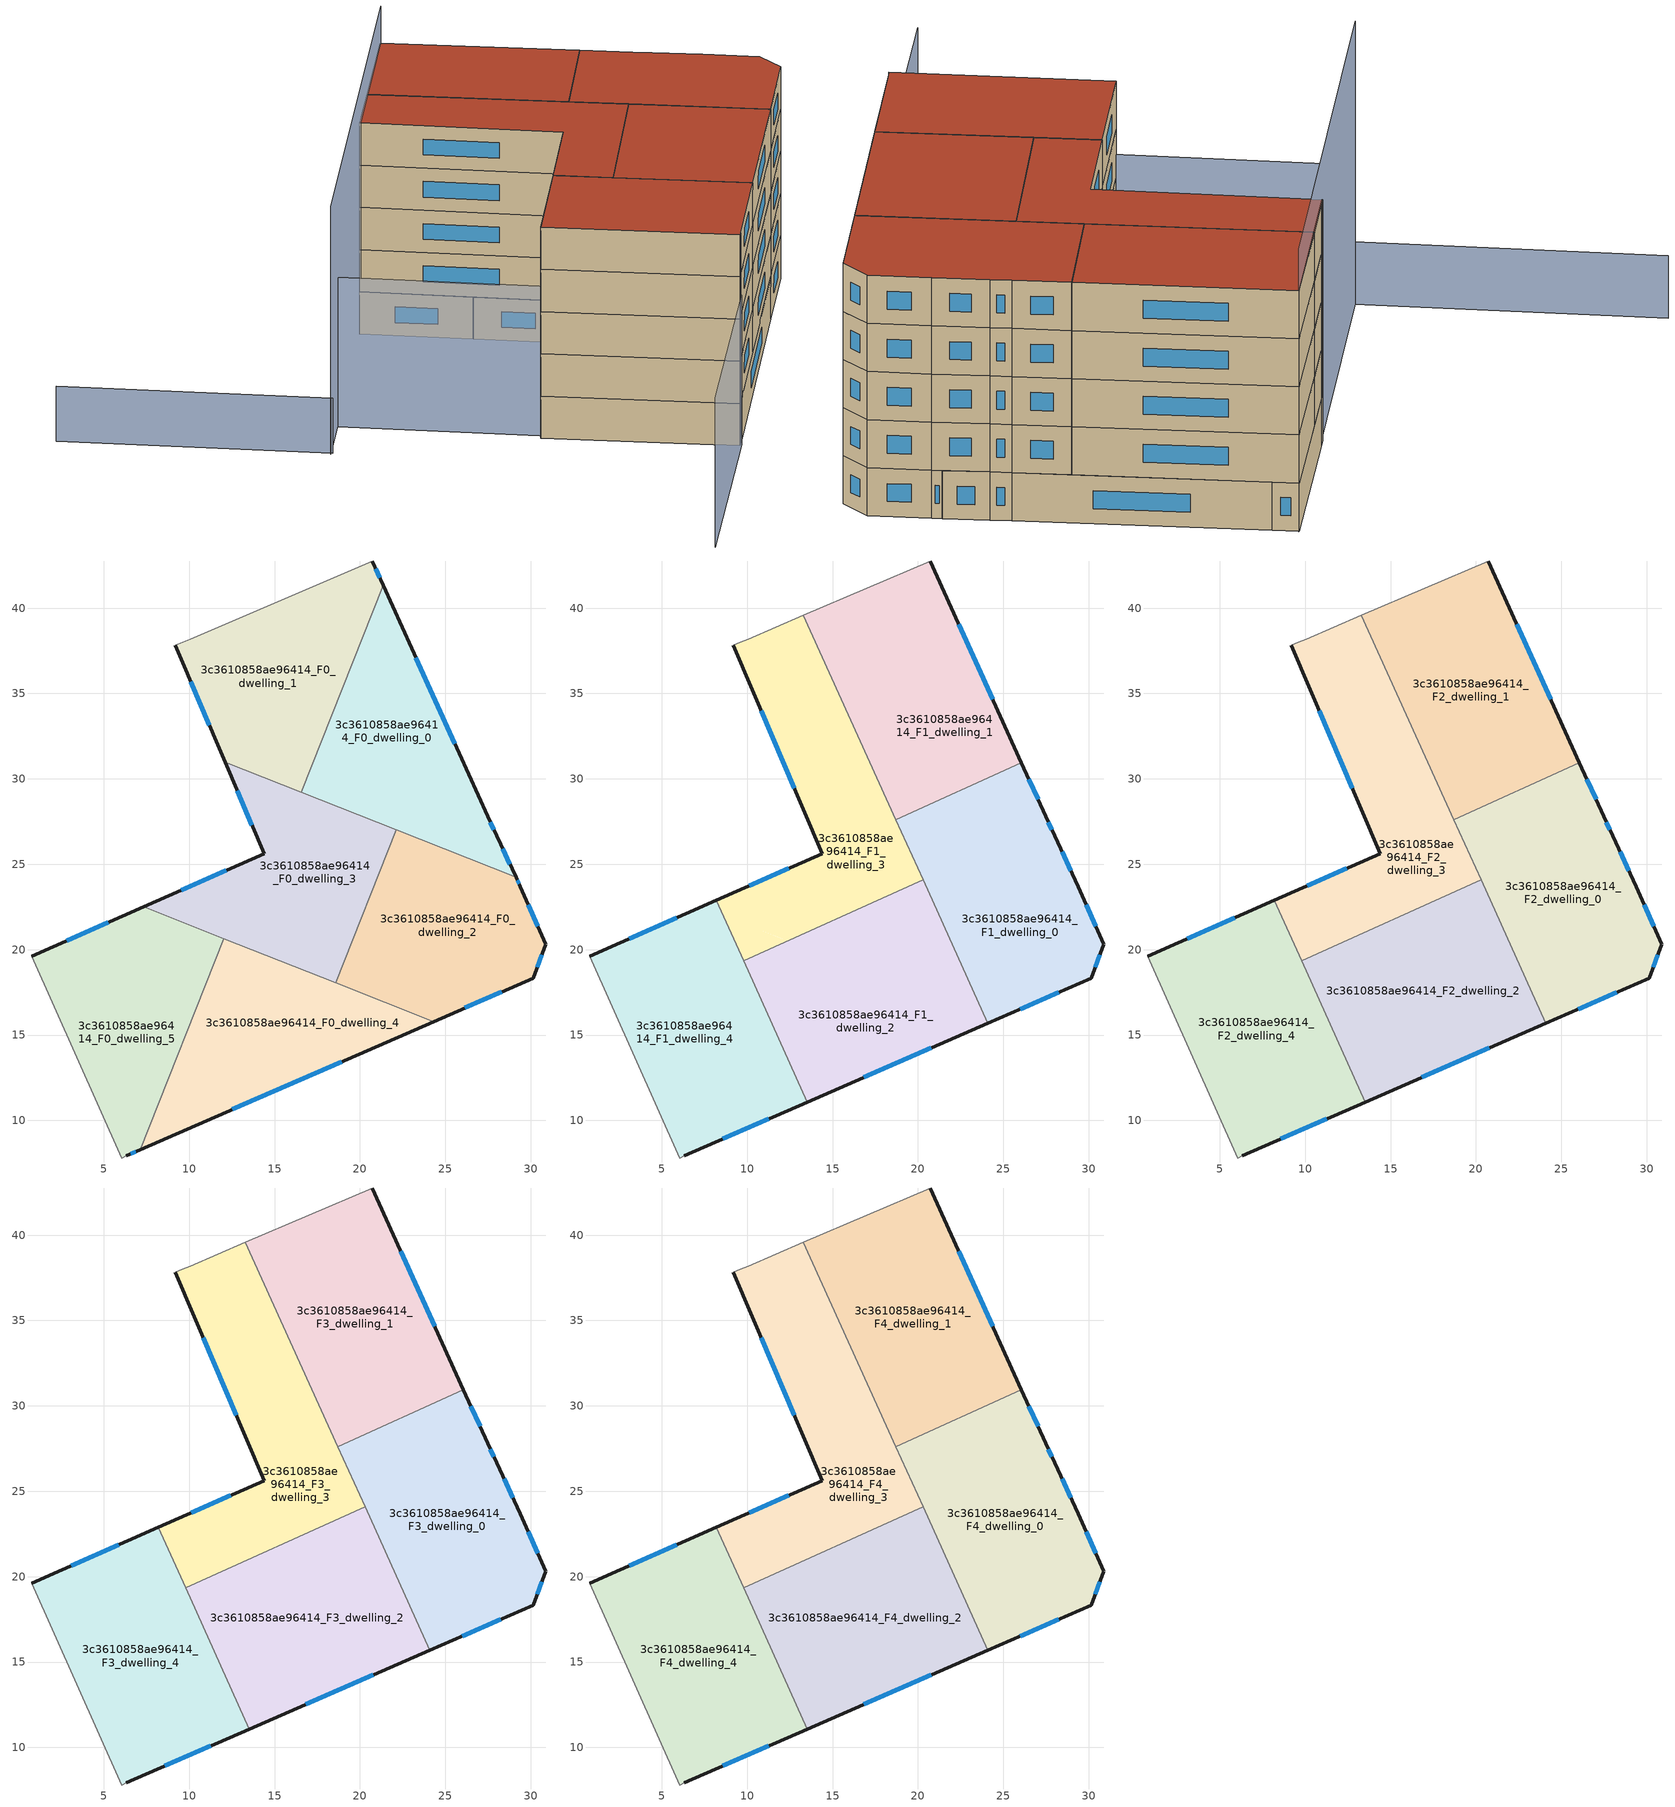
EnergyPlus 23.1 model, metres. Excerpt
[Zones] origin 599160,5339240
3c3610858ae96414_F0_dwelling_0
 floor ground (EU_floor_Construction): 21.36,41.34 27.47,27.82 28,26.68 29.14,24.25 16.57,29.22 z0
 wall outside (EU_wall_Construction): 29.14,24.25 28,26.68 27.47,27.82 21.36,41.34 z0:3
 wall to 3c3610858ae96414_F0_dwelling_1 (EU_wall_Construction): 21.36,41.34 16.57,29.22 z0:3
 wall to 3c3610858ae96414_F0_dwelling_2 (EU_wall_Construction): 22.12,27.02 29.14,24.25 z0:3
 wall to 3c3610858ae96414_F0_dwelling_3 (EU_wall_Construction): 16.57,29.22 22.12,27.02 z0:3
 window (EU_Window_Construction): 27.83,27.04 27.64,27.46 / 28.78,25.01 28.35,25.91 / 25.56,32.06 23.27,37.1 z0.94:2.06
 ceiling adiabatic (EU_roof_Construction): 26.06,30.95 21.36,41.34 17.22,30.88 18.28,28.54 19.59,28.02 z3
3c3610858ae96414_F0_dwelling_1
 floor ground (EU_floor_Construction): 20.72,42.76 21.36,41.34 16.57,29.22 12.1,30.99 9.19,37.82 10.05,38.18 z0
 wall outside (EU_wall_Construction): 9.19,37.82 12.1,30.99 / 21.36,41.34 20.72,42.76 z0:3
 wall adiabatic (EU_wall_Construction): 20.72,42.76 10.05,38.18 9.19,37.82 z0:3
 wall to 3c3610858ae96414_F0_dwelling_3 (EU_wall_Construction): 12.1,30.99 16.57,29.22 z0:3
 window (EU_Window_Construction): 10.1,35.67 11.19,33.13 / 21.16,41.78 20.92,42.31 z0.94:2.06
3c3610858ae96414_F0_dwelling_2
 floor ground (EU_floor_Construction): 29.14,24.25 29.4,23.69 30.89,20.32 30.14,18.34 24.31,15.79 18.58,18.06 22.12,27.02 z0
 wall outside (EU_wall_Construction): 24.31,15.79 30.14,18.34 30.89,20.32 29.4,23.69 29.14,24.25 z0:3
 wall to 3c3610858ae96414_F0_dwelling_3 (EU_wall_Construction): 22.12,27.02 18.58,18.06 z0:3
 wall to 3c3610858ae96414_F0_dwelling_4 (EU_wall_Construction): 18.58,18.06 24.31,15.79 z0:3
 window (EU_Window_Construction): 29.32,23.87 29.22,24.07 / 30.42,21.38 29.87,22.64 / 30.38,18.96 30.65,19.7 / 26.14,16.59 28.32,17.54 z0.94:2.06
3c3610858ae96414_F0_dwelling_3
 floor ground (EU_floor_Construction): 22.12,27.02 18.58,18.06 7.33,22.51 14.39,25.62 12.1,30.99 z0
 wall outside (EU_wall_Construction): 12.1,30.99 14.39,25.62 7.33,22.51 z0:3
 wall to 3c3610858ae96414_F0_dwelling_5 (EU_wall_Construction): 7.33,22.51 12.03,20.65 z0:3
 wall to 3c3610858ae96414_F0_dwelling_4 (EU_wall_Construction): 12.03,20.65 18.58,18.06 z0:3
 window (EU_Window_Construction): 12.82,29.3 13.67,27.3 / 12.17,24.64 9.54,23.48 z0.94:2.06
 ceiling adiabatic (EU_roof_Construction): 20.65,23.3 22.12,27.02 18.28,28.54 z3
3c3610858ae96414_F0_dwelling_4
 floor ground (EU_floor_Construction): 24.31,15.79 7.15,8.29 12.03,20.65 z0
 wall outside (EU_wall_Construction): 7.15,8.29 24.31,15.79 z0:3
 wall to 3c3610858ae96414_F0_dwelling_5 (EU_wall_Construction): 12.03,20.65 7.15,8.29 z0:3
 window (EU_Window_Construction): 12.53,10.64 18.93,13.44 z0.94:2.06
3c3610858ae96414_F0_dwelling_5
 floor ground (EU_floor_Construction): 12.03,20.65 7.15,8.29 6.31,7.93 6.05,7.8 0.77,19.63 7.33,22.51 z0
 wall outside (EU_wall_Construction): 6.31,7.93 7.15,8.29 / 7.33,22.51 0.77,19.63 z0:3
 wall adiabatic (EU_wall_Construction): 0.77,19.63 6.05,7.8 6.31,7.93 z0:3
 window (EU_Window_Construction): 6.57,8.04 6.88,8.18 / 5.27,21.61 2.83,20.53 z0.94:2.06
3c3610858ae96414_F1_dwelling_0
 floor to 3c3610858ae96414_F0_dwelling_2 (EU_floor_Construction): 29.14,24.25 29.4,23.69 30.89,20.32 30.14,18.34 24.31,15.79 23.98,15.92 20.65,23.3 22.12,27.02 z3
 floor to 3c3610858ae96414_F0_dwelling_0 (EU_floor_Construction): 26.06,30.95 27.47,27.82 28,26.68 29.14,24.25 19.59,28.02 z3
 floor to 3c3610858ae96414_F0_dwelling_4 (EU_floor_Construction): 24.31,15.79 24.09,15.7 23.98,15.92 z3
 floor adiabatic (EU_floor_Construction): 22.12,27.02 20.65,23.3 18.7,27.62 19.59,28.02 z3
 wall outside (EU_wall_Construction): 24.09,15.7 30.14,18.34 30.89,20.32 29.4,23.69 28,26.68 27.47,27.82 26.06,30.95 z3:6
 wall to 3c3610858ae96414_F1_dwelling_1 (EU_wall_Construction): 26.06,30.95 18.7,27.62 z3:6
 wall to 3c3610858ae96414_F1_dwelling_2 (EU_wall_Construction): 20.3,24.08 24.09,15.7 z3:6
 wall to 3c3610858ae96414_F1_dwelling_3 (EU_wall_Construction): 18.7,27.62 20.3,24.08 z3:6
 window (EU_Window_Construction): 28.96,24.63 28.44,25.74 / 30.42,21.38 29.87,22.64 / 30.38,18.96 30.65,19.7 / 25.99,16.52 28.24,17.51 / 27.03,28.8 26.5,29.97 / 27.83,27.04 27.64,27.46 z3.94:5.06
3c3610858ae96414_F1_dwelling_1
 floor to 3c3610858ae96414_F0_dwelling_1 (EU_floor_Construction): 20.72,42.76 21.36,41.34 17.22,30.88 13.3,39.57 z3
 floor adiabatic (EU_floor_Construction): 21.36,41.34 26.06,30.95 18.7,27.62 17.22,30.88 z3
 wall outside (EU_wall_Construction): 26.06,30.95 20.72,42.76 z3:6
 wall adiabatic (EU_wall_Construction): 20.72,42.76 13.3,39.57 z3:6
 wall to 3c3610858ae96414_F1_dwelling_3 (EU_wall_Construction): 13.3,39.57 18.7,27.62 z3:6
 window (EU_Window_Construction): 24.38,34.65 22.39,39.06 z3.94:5.06
3c3610858ae96414_F1_dwelling_2
 floor to 3c3610858ae96414_F0_dwelling_4 (EU_floor_Construction): 23.98,15.92 24.09,15.7 13.52,11.08 10.71,17.31 11.89,20.28 12.39,20.51 z3
 floor to 3c3610858ae96414_F0_dwelling_2 (EU_floor_Construction): 20.65,23.3 23.98,15.92 18.58,18.06 z3
 floor to 3c3610858ae96414_F0_dwelling_5 (EU_floor_Construction): 11.89,20.28 10.71,17.31 9.79,19.34 z3
 floor to 3c3610858ae96414_F0_dwelling_3 (EU_floor_Construction): 20.3,24.08 20.65,23.3 18.58,18.06 12.39,20.51 z3
 wall outside (EU_wall_Construction): 13.53,11.08 24.09,15.7 z3:6
 wall to 3c3610858ae96414_F1_dwelling_3 (EU_wall_Construction): 20.3,24.08 9.79,19.34 z3:6
 wall to 3c3610858ae96414_F1_dwelling_4 (EU_wall_Construction): 9.79,19.34 13.53,11.08 z3:6
 window (EU_Window_Construction): 16.84,12.53 20.78,14.25 z3.94:5.06
3c3610858ae96414_F1_dwelling_3
 floor to 3c3610858ae96414_F0_dwelling_1 (EU_floor_Construction): 13.3,39.57 17.22,30.88 16.57,29.22 12.1,30.99 9.19,37.82 10.05,38.18 z3
 floor to 3c3610858ae96414_F0_dwelling_3 (EU_floor_Construction): 18.28,28.54 20.3,24.08 12.39,20.51 8.58,22.01 8.19,22.89 14.39,25.62 12.1,30.99 z3
 floor to 3c3610858ae96414_F0_dwelling_4 (EU_floor_Construction): 12.39,20.51 11.89,20.28 12.03,20.65 z3
 floor to 3c3610858ae96414_F0_dwelling_0 (EU_floor_Construction): 17.22,30.88 18.28,28.54 16.57,29.22 z3
 floor to 3c3610858ae96414_F0_dwelling_5 (EU_floor_Construction): 12.03,20.65 11.89,20.28 9.79,19.34 8.58,22.01 z3
 wall outside (EU_wall_Construction): 9.19,37.82 14.39,25.62 8.19,22.89 z3:6
 wall adiabatic (EU_wall_Construction): 13.3,39.57 10.05,38.18 9.6,37.99 9.19,37.82 z3:6
 wall to 3c3610858ae96414_F1_dwelling_4 (EU_wall_Construction): 8.19,22.89 9.79,19.34 z3:6
 window (EU_Window_Construction): 12.44,24.76 10.13,23.74 / 10.82,33.99 12.76,29.44 z3.94:5.06
3c3610858ae96414_F1_dwelling_4
 floor to 3c3610858ae96414_F0_dwelling_5 (EU_floor_Construction): 8.58,22.02 10.71,17.3 7.15,8.29 6.31,7.93 6.05,7.8 0.77,19.63 7.33,22.51 z3
 floor to 3c3610858ae96414_F0_dwelling_4 (EU_floor_Construction): 10.71,17.3 13.52,11.08 7.15,8.29 z3
 floor to 3c3610858ae96414_F0_dwelling_3 (EU_floor_Construction): 8.19,22.89 8.58,22.02 7.33,22.51 z3
 wall outside (EU_wall_Construction): 8.19,22.89 0.77,19.63 / 6.31,7.93 13.53,11.08 z3:6
 wall adiabatic (EU_wall_Construction): 0.77,19.63 6.05,7.8 6.31,7.93 z3:6
 window (EU_Window_Construction): 5.86,21.87 3.1,20.65 / 8.57,8.92 11.26,10.09 z3.94:5.06
3c3610858ae96414_F2_dwelling_0
 floor to 3c3610858ae96414_F1_dwelling_0 (EU_floor_Construction): 27.47,27.82 28,26.68 29.4,23.69 30.89,20.32 30.14,18.34 24.09,15.7 18.7,27.62 26.06,30.95 z6
 wall outside (EU_wall_Construction): 24.09,15.7 30.14,18.34 30.89,20.32 29.4,23.69 28,26.68 27.47,27.82 26.06,30.95 z6:9
 wall to 3c3610858ae96414_F2_dwelling_1 (EU_wall_Construction): 26.06,30.95 18.7,27.62 z6:9
 wall to 3c3610858ae96414_F2_dwelling_2 (EU_wall_Construction): 20.3,24.08 24.09,15.7 z6:9
 wall to 3c3610858ae96414_F2_dwelling_3 (EU_wall_Construction): 18.7,27.62 20.3,24.08 z6:9
 window (EU_Window_Construction): 28.96,24.63 28.44,25.74 / 30.42,21.38 29.87,22.64 / 30.38,18.96 30.65,19.7 / 25.99,16.52 28.24,17.51 / 27.03,28.8 26.5,29.97 / 27.83,27.04 27.64,27.46 z6.94:8.06
3c3610858ae96414_F2_dwelling_1
 floor to 3c3610858ae96414_F1_dwelling_1 (EU_floor_Construction): 20.72,42.76 26.06,30.95 18.7,27.62 13.3,39.57 z6
 wall outside (EU_wall_Construction): 26.06,30.95 20.72,42.76 z6:9
 wall adiabatic (EU_wall_Construction): 20.72,42.76 13.3,39.57 z6:9
 wall to 3c3610858ae96414_F2_dwelling_3 (EU_wall_Construction): 13.3,39.57 18.7,27.62 z6:9
 window (EU_Window_Construction): 24.38,34.65 22.39,39.06 z6.94:8.06
3c3610858ae96414_F2_dwelling_2
 floor to 3c3610858ae96414_F1_dwelling_2 (EU_floor_Construction): 20.3,24.08 24.09,15.7 13.53,11.08 9.79,19.34 z6
 wall outside (EU_wall_Construction): 13.53,11.08 24.09,15.7 z6:9
 wall to 3c3610858ae96414_F2_dwelling_3 (EU_wall_Construction): 20.3,24.08 9.79,19.34 z6:9
 wall to 3c3610858ae96414_F2_dwelling_4 (EU_wall_Construction): 9.79,19.34 13.53,11.08 z6:9
 window (EU_Window_Construction): 16.84,12.53 20.78,14.25 z6.94:8.06
3c3610858ae96414_F2_dwelling_3
 floor to 3c3610858ae96414_F1_dwelling_3 (EU_floor_Construction): 13.3,39.57 20.3,24.08 9.79,19.34 8.19,22.89 14.39,25.62 9.19,37.82 9.6,37.99 10.05,38.18 z6
 wall outside (EU_wall_Construction): 9.19,37.82 14.39,25.62 8.19,22.89 z6:9
 wall adiabatic (EU_wall_Construction): 13.3,39.57 10.05,38.18 9.6,37.99 9.19,37.82 z6:9
 wall to 3c3610858ae96414_F2_dwelling_4 (EU_wall_Construction): 8.19,22.89 9.79,19.34 z6:9
 window (EU_Window_Construction): 12.44,24.76 10.13,23.74 / 10.82,33.99 12.76,29.44 z6.94:8.06
3c3610858ae96414_F2_dwelling_4
 floor to 3c3610858ae96414_F1_dwelling_4 (EU_floor_Construction): 8.19,22.89 13.53,11.08 6.31,7.93 6.05,7.8 0.77,19.63 z6
 wall outside (EU_wall_Construction): 8.19,22.89 0.77,19.63 / 6.31,7.93 13.53,11.08 z6:9
 wall adiabatic (EU_wall_Construction): 0.77,19.63 6.05,7.8 6.31,7.93 z6:9
 window (EU_Window_Construction): 5.86,21.87 3.1,20.65 / 8.57,8.92 11.26,10.09 z6.94:8.06
3c3610858ae96414_F3_dwelling_0
 floor to 3c3610858ae96414_F2_dwelling_0 (EU_floor_Construction): 27.47,27.82 28,26.68 29.4,23.69 30.89,20.32 30.14,18.34 24.09,15.7 18.7,27.62 26.06,30.95 z9
 wall outside (EU_wall_Construction): 24.09,15.7 30.14,18.34 30.89,20.32 29.4,23.69 28,26.68 27.47,27.82 26.06,30.95 z9:12
 wall to 3c3610858ae96414_F3_dwelling_1 (EU_wall_Construction): 26.06,30.95 18.7,27.62 z9:12
 wall to 3c3610858ae96414_F3_dwelling_2 (EU_wall_Construction): 20.3,24.08 24.09,15.7 z9:12
 wall to 3c3610858ae96414_F3_dwelling_3 (EU_wall_Construction): 18.7,27.62 20.3,24.08 z9:12
 window (EU_Window_Construction): 28.96,24.63 28.44,25.74 / 30.42,21.38 29.87,22.64 / 30.38,18.96 30.65,19.7 / 25.99,16.52 28.24,17.51 / 27.03,28.8 26.5,29.97 / 27.83,27.04 27.64,27.46 z9.94:11.06
3c3610858ae96414_F3_dwelling_1
 floor to 3c3610858ae96414_F2_dwelling_1 (EU_floor_Construction): 20.72,42.76 26.06,30.95 18.7,27.62 13.3,39.57 z9
 wall outside (EU_wall_Construction): 26.06,30.95 20.72,42.76 z9:12
 wall adiabatic (EU_wall_Construction): 20.72,42.76 13.3,39.57 z9:12
 wall to 3c3610858ae96414_F3_dwelling_3 (EU_wall_Construction): 13.3,39.57 18.7,27.62 z9:12
 window (EU_Window_Construction): 24.38,34.65 22.39,39.06 z9.94:11.06
3c3610858ae96414_F3_dwelling_2
 floor to 3c3610858ae96414_F2_dwelling_2 (EU_floor_Construction): 20.3,24.08 24.09,15.7 13.53,11.08 9.79,19.34 z9
 wall outside (EU_wall_Construction): 13.53,11.08 24.09,15.7 z9:12
 wall to 3c3610858ae96414_F3_dwelling_3 (EU_wall_Construction): 20.3,24.08 9.79,19.34 z9:12
 wall to 3c3610858ae96414_F3_dwelling_4 (EU_wall_Construction): 9.79,19.34 13.53,11.08 z9:12
 window (EU_Window_Construction): 16.84,12.53 20.78,14.25 z9.94:11.06
3c3610858ae96414_F3_dwelling_3
 floor to 3c3610858ae96414_F2_dwelling_3 (EU_floor_Construction): 13.3,39.57 20.3,24.08 9.79,19.34 8.19,22.89 14.39,25.62 9.19,37.82 9.6,37.99 10.05,38.18 z9
 wall outside (EU_wall_Construction): 9.19,37.82 14.39,25.62 8.19,22.89 z9:12
 wall adiabatic (EU_wall_Construction): 13.3,39.57 10.05,38.18 9.6,37.99 9.19,37.82 z9:12
 wall to 3c3610858ae96414_F3_dwelling_4 (EU_wall_Construction): 8.19,22.89 9.79,19.34 z9:12
 window (EU_Window_Construction): 12.44,24.76 10.13,23.74 / 10.82,33.99 12.76,29.44 z9.94:11.06
3c3610858ae96414_F3_dwelling_4
 floor to 3c3610858ae96414_F2_dwelling_4 (EU_floor_Construction): 8.19,22.89 13.53,11.08 6.31,7.93 6.05,7.8 0.77,19.63 z9
 wall outside (EU_wall_Construction): 8.19,22.89 0.77,19.63 / 6.31,7.93 13.53,11.08 z9:12
 wall adiabatic (EU_wall_Construction): 0.77,19.63 6.05,7.8 6.31,7.93 z9:12
 window (EU_Window_Construction): 5.86,21.87 3.1,20.65 / 8.57,8.92 11.26,10.09 z9.94:11.06
3c3610858ae96414_F4_dwelling_0
 floor to 3c3610858ae96414_F3_dwelling_0 (EU_floor_Construction): 27.47,27.82 28,26.68 29.4,23.69 30.89,20.32 30.14,18.34 24.09,15.7 18.7,27.62 26.06,30.95 z12
 wall outside (EU_wall_Construction): 24.09,15.7 30.14,18.34 30.89,20.32 29.4,23.69 28,26.68 27.47,27.82 26.06,30.95 z12:15
 wall to 3c3610858ae96414_F4_dwelling_1 (EU_wall_Construction): 26.06,30.95 18.7,27.62 z12:15
 wall to 3c3610858ae96414_F4_dwelling_2 (EU_wall_Construction): 20.3,24.08 24.09,15.7 z12:15
 wall to 3c3610858ae96414_F4_dwelling_3 (EU_wall_Construction): 18.7,27.62 20.3,24.08 z12:15
 window (EU_Window_Construction): 28.96,24.63 28.44,25.74 / 30.42,21.38 29.87,22.64 / 30.38,18.96 30.65,19.7 / 25.99,16.52 28.24,17.51 / 27.03,28.8 26.5,29.97 / 27.83,27.04 27.64,27.46 z12.94:14.06
 roof outside (EU_roof_Construction): 30.14,18.34 30.89,20.32 29.4,23.69 28,26.68 27.47,27.82 26.06,30.95 18.7,27.62 24.09,15.7 z15
3c3610858ae96414_F4_dwelling_1
 floor to 3c3610858ae96414_F3_dwelling_1 (EU_floor_Construction): 20.72,42.76 26.06,30.95 18.7,27.62 13.3,39.57 z12
 wall outside (EU_wall_Construction): 26.06,30.95 20.72,42.76 z12:15
 wall adiabatic (EU_wall_Construction): 20.72,42.76 13.3,39.57 z12:15
 wall to 3c3610858ae96414_F4_dwelling_3 (EU_wall_Construction): 13.3,39.57 18.7,27.62 z12:15
 window (EU_Window_Construction): 24.38,34.65 22.39,39.06 z12.94:14.06
 roof outside (EU_roof_Construction): 26.06,30.95 20.72,42.76 13.3,39.57 18.7,27.62 z15
3c3610858ae96414_F4_dwelling_2
 floor to 3c3610858ae96414_F3_dwelling_2 (EU_floor_Construction): 20.3,24.08 24.09,15.7 13.53,11.08 9.79,19.34 z12
 wall outside (EU_wall_Construction): 13.53,11.08 24.09,15.7 z12:15
 wall to 3c3610858ae96414_F4_dwelling_3 (EU_wall_Construction): 20.3,24.08 9.79,19.34 z12:15
 wall to 3c3610858ae96414_F4_dwelling_4 (EU_wall_Construction): 9.79,19.34 13.53,11.08 z12:15
 window (EU_Window_Construction): 16.84,12.53 20.78,14.25 z12.94:14.06
 roof outside (EU_roof_Construction): 24.09,15.7 20.3,24.08 9.79,19.34 13.53,11.08 z15
3c3610858ae96414_F4_dwelling_3
 floor to 3c3610858ae96414_F3_dwelling_3 (EU_floor_Construction): 13.3,39.57 20.3,24.08 9.79,19.34 8.19,22.89 14.39,25.62 9.19,37.82 9.6,37.99 10.05,38.18 z12
 wall outside (EU_wall_Construction): 9.19,37.82 14.39,25.62 8.19,22.89 z12:15
 wall adiabatic (EU_wall_Construction): 13.3,39.57 10.05,38.18 9.6,37.99 9.19,37.82 z12:15
 wall to 3c3610858ae96414_F4_dwelling_4 (EU_wall_Construction): 8.19,22.89 9.79,19.34 z12:15
 window (EU_Window_Construction): 12.44,24.76 10.13,23.74 / 10.82,33.99 12.76,29.44 z12.94:14.06
 roof outside (EU_roof_Construction): 20.3,24.08 13.3,39.57 10.05,38.18 9.6,37.99 9.19,37.82 14.39,25.62 8.19,22.89 9.79,19.34 z15
3c3610858ae96414_F4_dwelling_4
 floor to 3c3610858ae96414_F3_dwelling_4 (EU_floor_Construction): 8.19,22.89 13.53,11.08 6.31,7.93 6.05,7.8 0.77,19.63 z12
 wall outside (EU_wall_Construction): 8.19,22.89 0.77,19.63 / 6.31,7.93 13.53,11.08 z12:15
 wall adiabatic (EU_wall_Construction): 0.77,19.63 6.05,7.8 6.31,7.93 z12:15
 window (EU_Window_Construction): 5.86,21.87 3.1,20.65 / 8.57,8.92 11.26,10.09 z12.94:14.06
 roof outside (EU_roof_Construction): 13.53,11.08 8.19,22.89 0.77,19.63 6.05,7.8 6.31,7.93 z15
shading: -4.09,31.98 6.27,7.84 / 6.27,7.84 -8.51,1.5 z0:10.6; -14.95,46.73 -7.88,30.22 z0:3.9; 20.8,42.75 -8.04,30.26 z0:17.6
[Building]
EU S2 Campaign: North Axis=0; Terrain=City; Solar Distribution=FullExterior
[Site:Location]
Vienna: Latitude=48; Longitude=16.5; Time Zone=1; Elevation=183
[SizingPeriod:WeatherFileDays]
AnnualSizingPeriod: Begin Month=1; Begin Day of Month=1; End Month=12; End Day of Month=31; Day of Week for Start Day=Monday; Use Weather File Daylight Saving Period=No; Use Weather File Rain and Snow Indicators=No
[MATERIAL]
EU_InternalMass_Material: Roughness=MediumRough; Thickness=0.1; Conductivity=1; Density=1800; Specific Heat=900; Thermal Absorptance=0.9; Solar Absorptance=0.7; Visible Absorptance=0.7
[MATERIAL:NOMASS] Roughness=MediumRough; Thermal Absorptance=0.9; Solar Absorptance=0.7; Visible Absorptance=0.7
Name | Thermal Resistance
EU_wall_NoMass | 0.914258
EU_roof_NoMass | 0.954009
EU_floor_NoMass | 1.09711
[WINDOWMATERIAL:SIMPLEGLAZINGSYSTEM]
EU_Window_SimpleGlazing: UFactor=2.09642; Solar Heat Gain Coefficient=0.65; Visible Transmittance=0.65
[CONSTRUCTION]
EU_wall_Construction: EU_wall_NoMass
EU_roof_Construction: EU_roof_NoMass
EU_floor_Construction: EU_floor_NoMass
EU_Window_Construction: EU_Window_SimpleGlazing
EU_InternalMass_Construction: EU_InternalMass_Material
[ZONE] Type=1; Multiplier=1; Ceiling Height=autocalculate; Floor Area=autocalculate; Part of Total Floor Area=Yes
Name | Volume
3c3610858ae96414_F0_dwelling_0; 3c3610858ae96414_F0_dwelling_2 | 263.238
3c3610858ae96414_F1_dwelling_0; 3c3610858ae96414_F2_dwelling_0; 3c3610858ae96414_F3_dwelling_0; 3c3610858ae96414_F4_dwelling_0 | 315.874
3c3610858ae96414_F0_dwelling_1 | 263.218
3c3610858ae96414_F1_dwelling_1; 3c3610858ae96414_F2_dwelling_1; 3c3610858ae96414_F3_dwelling_1; 3c3610858ae96414_F4_dwelling_1 | 315.873
3c3610858ae96414_F1_dwelling_2; 3c3610858ae96414_F2_dwelling_2; 3c3610858ae96414_F3_dwelling_2; 3c3610858ae96414_F4_dwelling_2 | 315.85
3c3610858ae96414_F0_dwelling_3 | 263.243
3c3610858ae96414_F1_dwelling_3; 3c3610858ae96414_F2_dwelling_3; 3c3610858ae96414_F3_dwelling_3; 3c3610858ae96414_F4_dwelling_3 | 315.859
3c3610858ae96414_F0_dwelling_4 | 263.219
3c3610858ae96414_F1_dwelling_4; 3c3610858ae96414_F2_dwelling_4; 3c3610858ae96414_F3_dwelling_4; 3c3610858ae96414_F4_dwelling_4 | 315.887
3c3610858ae96414_F0_dwelling_5 | 263.248
[INTERNALMASS] Construction=EU_InternalMass_Construction
Name | Zone or ZoneList | Surface Area
3c3610858ae96414_F0_dwelling_0_EU_InternalMass | 3c3610858ae96414_F0_dwelling_0 | 87.7473
3c3610858ae96414_F0_dwelling_1_EU_InternalMass | 3c3610858ae96414_F0_dwelling_1 | 87.7401
3c3610858ae96414_F0_dwelling_2_EU_InternalMass | 3c3610858ae96414_F0_dwelling_2 | 87.7457
3c3610858ae96414_F0_dwelling_3_EU_InternalMass | 3c3610858ae96414_F0_dwelling_3 | 87.7474
3c3610858ae96414_F0_dwelling_4_EU_InternalMass | 3c3610858ae96414_F0_dwelling_4 | 87.7396
3c3610858ae96414_F0_dwelling_5_EU_InternalMass | 3c3610858ae96414_F0_dwelling_5 | 87.7481
3c3610858ae96414_F1_dwelling_0_EU_InternalMass | 3c3610858ae96414_F1_dwelling_0 | 105.292
3c3610858ae96414_F1_dwelling_1_EU_InternalMass | 3c3610858ae96414_F1_dwelling_1 | 105.289
3c3610858ae96414_F1_dwelling_2_EU_InternalMass | 3c3610858ae96414_F1_dwelling_2 | 105.282
3c3610858ae96414_F1_dwelling_3_EU_InternalMass | 3c3610858ae96414_F1_dwelling_3 | 105.286
3c3610858ae96414_F1_dwelling_4_EU_InternalMass | 3c3610858ae96414_F1_dwelling_4 | 105.296
3c3610858ae96414_F2_dwelling_0_EU_InternalMass | 3c3610858ae96414_F2_dwelling_0 | 105.292
3c3610858ae96414_F2_dwelling_1_EU_InternalMass | 3c3610858ae96414_F2_dwelling_1 | 105.289
3c3610858ae96414_F2_dwelling_2_EU_InternalMass | 3c3610858ae96414_F2_dwelling_2 | 105.282
3c3610858ae96414_F2_dwelling_3_EU_InternalMass | 3c3610858ae96414_F2_dwelling_3 | 105.286
3c3610858ae96414_F2_dwelling_4_EU_InternalMass | 3c3610858ae96414_F2_dwelling_4 | 105.296
3c3610858ae96414_F3_dwelling_0_EU_InternalMass | 3c3610858ae96414_F3_dwelling_0 | 105.292
3c3610858ae96414_F3_dwelling_1_EU_InternalMass | 3c3610858ae96414_F3_dwelling_1 | 105.289
3c3610858ae96414_F3_dwelling_2_EU_InternalMass | 3c3610858ae96414_F3_dwelling_2 | 105.282
3c3610858ae96414_F3_dwelling_3_EU_InternalMass | 3c3610858ae96414_F3_dwelling_3 | 105.286
3c3610858ae96414_F3_dwelling_4_EU_InternalMass | 3c3610858ae96414_F3_dwelling_4 | 105.296
3c3610858ae96414_F4_dwelling_0_EU_InternalMass | 3c3610858ae96414_F4_dwelling_0 | 105.292
3c3610858ae96414_F4_dwelling_1_EU_InternalMass | 3c3610858ae96414_F4_dwelling_1 | 105.289
3c3610858ae96414_F4_dwelling_2_EU_InternalMass | 3c3610858ae96414_F4_dwelling_2 | 105.282
3c3610858ae96414_F4_dwelling_3_EU_InternalMass | 3c3610858ae96414_F4_dwelling_3 | 105.286
3c3610858ae96414_F4_dwelling_4_EU_InternalMass | 3c3610858ae96414_F4_dwelling_4 | 105.296
[OTHEREQUIPMENT] Fuel Type=Electricity; Design Level Calculation Method=Watts/Area; Power per Zone Floor Area=1; Fraction Latent=0; Fraction Radiant=0; Fraction Lost=0; Carbon Dioxide Generation Rate=0; EndUse Subcategory=EU_Step8_InternalGains
Name | Zone or ZoneList or Space or SpaceList | Schedule
EU_Step8_InternalGain_3c3610858ae96414_F0_dwelling_0_f000 | 3c3610858ae96414_F0_dwelling_0 | EU_Step8_GainSchedule_3c3610858ae96414_F0_dwelling_0_f000
EU_Step8_InternalGain_3c3610858ae96414_F0_dwelling_1_f000 | 3c3610858ae96414_F0_dwelling_1 | EU_Step8_GainSchedule_3c3610858ae96414_F0_dwelling_1_f000
EU_Step8_InternalGain_3c3610858ae96414_F0_dwelling_2_f000 | 3c3610858ae96414_F0_dwelling_2 | EU_Step8_GainSchedule_3c3610858ae96414_F0_dwelling_2_f000
EU_Step8_InternalGain_3c3610858ae96414_F0_dwelling_3_f000 | 3c3610858ae96414_F0_dwelling_3 | EU_Step8_GainSchedule_3c3610858ae96414_F0_dwelling_3_f000
EU_Step8_InternalGain_3c3610858ae96414_F0_dwelling_4_f000 | 3c3610858ae96414_F0_dwelling_4 | EU_Step8_GainSchedule_3c3610858ae96414_F0_dwelling_4_f000
EU_Step8_InternalGain_3c3610858ae96414_F0_dwelling_5_f000 | 3c3610858ae96414_F0_dwelling_5 | EU_Step8_GainSchedule_3c3610858ae96414_F0_dwelling_5_f000
EU_Step8_InternalGain_3c3610858ae96414_F1_dwelling_0_f000 | 3c3610858ae96414_F1_dwelling_0 | EU_Step8_GainSchedule_3c3610858ae96414_F1_dwelling_0_f000
EU_Step8_InternalGain_3c3610858ae96414_F1_dwelling_1_f000 | 3c3610858ae96414_F1_dwelling_1 | EU_Step8_GainSchedule_3c3610858ae96414_F1_dwelling_1_f000
EU_Step8_InternalGain_3c3610858ae96414_F1_dwelling_2_f000 | 3c3610858ae96414_F1_dwelling_2 | EU_Step8_GainSchedule_3c3610858ae96414_F1_dwelling_2_f000
EU_Step8_InternalGain_3c3610858ae96414_F1_dwelling_3_f000 | 3c3610858ae96414_F1_dwelling_3 | EU_Step8_GainSchedule_3c3610858ae96414_F1_dwelling_3_f000
EU_Step8_InternalGain_3c3610858ae96414_F1_dwelling_4_f000 | 3c3610858ae96414_F1_dwelling_4 | EU_Step8_GainSchedule_3c3610858ae96414_F1_dwelling_4_f000
EU_Step8_InternalGain_3c3610858ae96414_F2_dwelling_0_f000 | 3c3610858ae96414_F2_dwelling_0 | EU_Step8_GainSchedule_3c3610858ae96414_F2_dwelling_0_f000
EU_Step8_InternalGain_3c3610858ae96414_F2_dwelling_1_f000 | 3c3610858ae96414_F2_dwelling_1 | EU_Step8_GainSchedule_3c3610858ae96414_F2_dwelling_1_f000
EU_Step8_InternalGain_3c3610858ae96414_F2_dwelling_2_f000 | 3c3610858ae96414_F2_dwelling_2 | EU_Step8_GainSchedule_3c3610858ae96414_F2_dwelling_2_f000
EU_Step8_InternalGain_3c3610858ae96414_F2_dwelling_3_f000 | 3c3610858ae96414_F2_dwelling_3 | EU_Step8_GainSchedule_3c3610858ae96414_F2_dwelling_3_f000
EU_Step8_InternalGain_3c3610858ae96414_F2_dwelling_4_f000 | 3c3610858ae96414_F2_dwelling_4 | EU_Step8_GainSchedule_3c3610858ae96414_F2_dwelling_4_f000
EU_Step8_InternalGain_3c3610858ae96414_F3_dwelling_0_f000 | 3c3610858ae96414_F3_dwelling_0 | EU_Step8_GainSchedule_3c3610858ae96414_F3_dwelling_0_f000
EU_Step8_InternalGain_3c3610858ae96414_F3_dwelling_1_f000 | 3c3610858ae96414_F3_dwelling_1 | EU_Step8_GainSchedule_3c3610858ae96414_F3_dwelling_1_f000
EU_Step8_InternalGain_3c3610858ae96414_F3_dwelling_2_f000 | 3c3610858ae96414_F3_dwelling_2 | EU_Step8_GainSchedule_3c3610858ae96414_F3_dwelling_2_f000
EU_Step8_InternalGain_3c3610858ae96414_F3_dwelling_3_f000 | 3c3610858ae96414_F3_dwelling_3 | EU_Step8_GainSchedule_3c3610858ae96414_F3_dwelling_3_f000
EU_Step8_InternalGain_3c3610858ae96414_F3_dwelling_4_f000 | 3c3610858ae96414_F3_dwelling_4 | EU_Step8_GainSchedule_3c3610858ae96414_F3_dwelling_4_f000
EU_Step8_InternalGain_3c3610858ae96414_F4_dwelling_0_f000 | 3c3610858ae96414_F4_dwelling_0 | EU_Step8_GainSchedule_3c3610858ae96414_F4_dwelling_0_f000
EU_Step8_InternalGain_3c3610858ae96414_F4_dwelling_1_f000 | 3c3610858ae96414_F4_dwelling_1 | EU_Step8_GainSchedule_3c3610858ae96414_F4_dwelling_1_f000
EU_Step8_InternalGain_3c3610858ae96414_F4_dwelling_2_f000 | 3c3610858ae96414_F4_dwelling_2 | EU_Step8_GainSchedule_3c3610858ae96414_F4_dwelling_2_f000
EU_Step8_InternalGain_3c3610858ae96414_F4_dwelling_3_f000 | 3c3610858ae96414_F4_dwelling_3 | EU_Step8_GainSchedule_3c3610858ae96414_F4_dwelling_3_f000
EU_Step8_InternalGain_3c3610858ae96414_F4_dwelling_4_f000 | 3c3610858ae96414_F4_dwelling_4 | EU_Step8_GainSchedule_3c3610858ae96414_F4_dwelling_4_f000
[ZONEVENTILATION:DESIGNFLOWRATE] Schedule=EU_AlwaysOn; Design Flow Rate Calculation Method=AirChanges/Hour; Air Changes per Hour=0.546891; Ventilation Type=Natural; Fan Pressure Rise=0; Fan Total Efficiency=1; Constant Term Coefficient=1; Temperature Term Coefficient=0; Velocity Term Coefficient=0; Velocity Squared Term Coefficient=0; Minimum Indoor Temperature=-100; Maximum Indoor Temperature=100; Delta Temperature=-100; Minimum Outdoor Temperature=-100; Maximum Outdoor Temperature=100; Maximum Wind Speed=40
Name | Zone or ZoneList or Space or SpaceList
EU_ConstantAir_3c3610858ae96414_F0_dwelling_0 | 3c3610858ae96414_F0_dwelling_0
EU_ConstantAir_3c3610858ae96414_F0_dwelling_1 | 3c3610858ae96414_F0_dwelling_1
EU_ConstantAir_3c3610858ae96414_F0_dwelling_2 | 3c3610858ae96414_F0_dwelling_2
EU_ConstantAir_3c3610858ae96414_F0_dwelling_3 | 3c3610858ae96414_F0_dwelling_3
EU_ConstantAir_3c3610858ae96414_F0_dwelling_4 | 3c3610858ae96414_F0_dwelling_4
EU_ConstantAir_3c3610858ae96414_F0_dwelling_5 | 3c3610858ae96414_F0_dwelling_5
EU_ConstantAir_3c3610858ae96414_F1_dwelling_0 | 3c3610858ae96414_F1_dwelling_0
EU_ConstantAir_3c3610858ae96414_F1_dwelling_1 | 3c3610858ae96414_F1_dwelling_1
EU_ConstantAir_3c3610858ae96414_F1_dwelling_2 | 3c3610858ae96414_F1_dwelling_2
EU_ConstantAir_3c3610858ae96414_F1_dwelling_3 | 3c3610858ae96414_F1_dwelling_3
EU_ConstantAir_3c3610858ae96414_F1_dwelling_4 | 3c3610858ae96414_F1_dwelling_4
EU_ConstantAir_3c3610858ae96414_F2_dwelling_0 | 3c3610858ae96414_F2_dwelling_0
EU_ConstantAir_3c3610858ae96414_F2_dwelling_1 | 3c3610858ae96414_F2_dwelling_1
EU_ConstantAir_3c3610858ae96414_F2_dwelling_2 | 3c3610858ae96414_F2_dwelling_2
EU_ConstantAir_3c3610858ae96414_F2_dwelling_3 | 3c3610858ae96414_F2_dwelling_3
EU_ConstantAir_3c3610858ae96414_F2_dwelling_4 | 3c3610858ae96414_F2_dwelling_4
EU_ConstantAir_3c3610858ae96414_F3_dwelling_0 | 3c3610858ae96414_F3_dwelling_0
EU_ConstantAir_3c3610858ae96414_F3_dwelling_1 | 3c3610858ae96414_F3_dwelling_1
EU_ConstantAir_3c3610858ae96414_F3_dwelling_2 | 3c3610858ae96414_F3_dwelling_2
EU_ConstantAir_3c3610858ae96414_F3_dwelling_3 | 3c3610858ae96414_F3_dwelling_3
EU_ConstantAir_3c3610858ae96414_F3_dwelling_4 | 3c3610858ae96414_F3_dwelling_4
EU_ConstantAir_3c3610858ae96414_F4_dwelling_0 | 3c3610858ae96414_F4_dwelling_0
EU_ConstantAir_3c3610858ae96414_F4_dwelling_1 | 3c3610858ae96414_F4_dwelling_1
EU_ConstantAir_3c3610858ae96414_F4_dwelling_2 | 3c3610858ae96414_F4_dwelling_2
EU_ConstantAir_3c3610858ae96414_F4_dwelling_3 | 3c3610858ae96414_F4_dwelling_3
EU_ConstantAir_3c3610858ae96414_F4_dwelling_4 | 3c3610858ae96414_F4_dwelling_4
[HVACTEMPLATE:THERMOSTAT] Constant Heating Setpoint=20; Constant Cooling Setpoint=50
EU_HeatOnly_3c3610858ae96414_F0_dwelling_0; EU_HeatOnly_3c3610858ae96414_F0_dwelling_1; EU_HeatOnly_3c3610858ae96414_F0_dwelling_2; EU_HeatOnly_3c3610858ae96414_F0_dwelling_3; EU_HeatOnly_3c3610858ae96414_F0_dwelling_4; EU_HeatOnly_3c3610858ae96414_F0_dwelling_5; EU_HeatOnly_3c3610858ae96414_F1_dwelling_0; EU_HeatOnly_3c3610858ae96414_F1_dwelling_1; EU_HeatOnly_3c3610858ae96414_F1_dwelling_2; EU_HeatOnly_3c3610858ae96414_F1_dwelling_3; EU_HeatOnly_3c3610858ae96414_F1_dwelling_4; EU_HeatOnly_3c3610858ae96414_F2_dwelling_0; EU_HeatOnly_3c3610858ae96414_F2_dwelling_1; EU_HeatOnly_3c3610858ae96414_F2_dwelling_2; EU_HeatOnly_3c3610858ae96414_F2_dwelling_3; EU_HeatOnly_3c3610858ae96414_F2_dwelling_4; EU_HeatOnly_3c3610858ae96414_F3_dwelling_0; EU_HeatOnly_3c3610858ae96414_F3_dwelling_1; EU_HeatOnly_3c3610858ae96414_F3_dwelling_2; EU_HeatOnly_3c3610858ae96414_F3_dwelling_3; EU_HeatOnly_3c3610858ae96414_F3_dwelling_4; EU_HeatOnly_3c3610858ae96414_F4_dwelling_0; EU_HeatOnly_3c3610858ae96414_F4_dwelling_1; EU_HeatOnly_3c3610858ae96414_F4_dwelling_2; EU_HeatOnly_3c3610858ae96414_F4_dwelling_3; EU_HeatOnly_3c3610858ae96414_F4_dwelling_4
[HVACTEMPLATE:ZONE:IDEALLOADSAIRSYSTEM] System Availability Schedule=EU_AlwaysOn; Maximum Heating Supply Air Temperature=50; Minimum Cooling Supply Air Temperature=13; Maximum Heating Supply Air Humidity Ratio=0.0156; Minimum Cooling Supply Air Humidity Ratio=0.0077; Heating Limit=NoLimit; Cooling Limit=NoLimit; Heating Availability Schedule=EU_AlwaysOn; Cooling Availability Schedule=EU_CoolingOff; Dehumidification Control Type=ConstantSensibleHeatRatio; Cooling Sensible Heat Ratio=0.7; Dehumidification Setpoint=60; Humidification Control Type=None; Humidification Setpoint=30; Outdoor Air Method=None; Outdoor Air Flow Rate per Person=0.00944; Outdoor Air Flow Rate per Zone Floor Area=0; Outdoor Air Flow Rate per Zone=0; Demand Controlled Ventilation Type=None; Outdoor Air Economizer Type=NoEconomizer; Heat Recovery Type=None; Sensible Heat Recovery Effectiveness=0.7; Latent Heat Recovery Effectiveness=0.65
Name | Template Thermostat
3c3610858ae96414_F0_dwelling_0 | EU_HeatOnly_3c3610858ae96414_F0_dwelling_0
3c3610858ae96414_F0_dwelling_1 | EU_HeatOnly_3c3610858ae96414_F0_dwelling_1
3c3610858ae96414_F0_dwelling_2 | EU_HeatOnly_3c3610858ae96414_F0_dwelling_2
3c3610858ae96414_F0_dwelling_3 | EU_HeatOnly_3c3610858ae96414_F0_dwelling_3
3c3610858ae96414_F0_dwelling_4 | EU_HeatOnly_3c3610858ae96414_F0_dwelling_4
3c3610858ae96414_F0_dwelling_5 | EU_HeatOnly_3c3610858ae96414_F0_dwelling_5
3c3610858ae96414_F1_dwelling_0 | EU_HeatOnly_3c3610858ae96414_F1_dwelling_0
3c3610858ae96414_F1_dwelling_1 | EU_HeatOnly_3c3610858ae96414_F1_dwelling_1
3c3610858ae96414_F1_dwelling_2 | EU_HeatOnly_3c3610858ae96414_F1_dwelling_2
3c3610858ae96414_F1_dwelling_3 | EU_HeatOnly_3c3610858ae96414_F1_dwelling_3
3c3610858ae96414_F1_dwelling_4 | EU_HeatOnly_3c3610858ae96414_F1_dwelling_4
3c3610858ae96414_F2_dwelling_0 | EU_HeatOnly_3c3610858ae96414_F2_dwelling_0
3c3610858ae96414_F2_dwelling_1 | EU_HeatOnly_3c3610858ae96414_F2_dwelling_1
3c3610858ae96414_F2_dwelling_2 | EU_HeatOnly_3c3610858ae96414_F2_dwelling_2
3c3610858ae96414_F2_dwelling_3 | EU_HeatOnly_3c3610858ae96414_F2_dwelling_3
3c3610858ae96414_F2_dwelling_4 | EU_HeatOnly_3c3610858ae96414_F2_dwelling_4
3c3610858ae96414_F3_dwelling_0 | EU_HeatOnly_3c3610858ae96414_F3_dwelling_0
3c3610858ae96414_F3_dwelling_1 | EU_HeatOnly_3c3610858ae96414_F3_dwelling_1
3c3610858ae96414_F3_dwelling_2 | EU_HeatOnly_3c3610858ae96414_F3_dwelling_2
3c3610858ae96414_F3_dwelling_3 | EU_HeatOnly_3c3610858ae96414_F3_dwelling_3
3c3610858ae96414_F3_dwelling_4 | EU_HeatOnly_3c3610858ae96414_F3_dwelling_4
3c3610858ae96414_F4_dwelling_0 | EU_HeatOnly_3c3610858ae96414_F4_dwelling_0
3c3610858ae96414_F4_dwelling_1 | EU_HeatOnly_3c3610858ae96414_F4_dwelling_1
3c3610858ae96414_F4_dwelling_2 | EU_HeatOnly_3c3610858ae96414_F4_dwelling_2
3c3610858ae96414_F4_dwelling_3 | EU_HeatOnly_3c3610858ae96414_F4_dwelling_3
3c3610858ae96414_F4_dwelling_4 | EU_HeatOnly_3c3610858ae96414_F4_dwelling_4
[SIZING:ZONE] Zone Cooling Design Supply Air Temperature Input Method=SupplyAirTemperature; Zone Cooling Design Supply Air Temperature=13; Zone Heating Design Supply Air Temperature Input Method=SupplyAirTemperature; Zone Heating Design Supply Air Temperature=50; Zone Cooling Design Supply Air Humidity Ratio=0.008; Zone Heating Design Supply Air Humidity Ratio=0.008; Cooling Design Air Flow Method=DesignDay; Cooling Design Air Flow Rate=0; Cooling Minimum Air Flow per Zone Floor Area=0.000762; Cooling Minimum Air Flow=0; Cooling Minimum Air Flow Fraction=0.2; Heating Design Air Flow Method=DesignDay; Heating Design Air Flow Rate=0; Heating Maximum Air Flow per Zone Floor Area=0.002032; Heating Maximum Air Flow=0.141576; Heating Maximum Air Flow Fraction=0.3; Account for Dedicated Outdoor Air System=No; Dedicated Outdoor Air System Control Strategy=NeutralSupplyAir; Dedicated Outdoor Air Low Setpoint Temperature for Design=autosize; Dedicated Outdoor Air High Setpoint Temperature for Design=autosize; Zone Load Sizing Method=Sensible Load Only No Latent Load; Zone Latent Cooling Design Supply Air Humidity Ratio Input Method=HumidityRatioDifference; Zone Cooling Design Supply Air Humidity Ratio Difference=0.005; Zone Latent Heating Design Supply Air Humidity Ratio Input Method=HumidityRatioDifference; Zone Humidification Design Supply Air Humidity Ratio Difference=0.005
3c3610858ae96414_F0_dwelling_0; 3c3610858ae96414_F0_dwelling_1; 3c3610858ae96414_F0_dwelling_2; 3c3610858ae96414_F0_dwelling_3; 3c3610858ae96414_F0_dwelling_4; 3c3610858ae96414_F0_dwelling_5; 3c3610858ae96414_F1_dwelling_0; 3c3610858ae96414_F1_dwelling_1; 3c3610858ae96414_F1_dwelling_2; 3c3610858ae96414_F1_dwelling_3; 3c3610858ae96414_F1_dwelling_4; 3c3610858ae96414_F2_dwelling_0; 3c3610858ae96414_F2_dwelling_1; 3c3610858ae96414_F2_dwelling_2; 3c3610858ae96414_F2_dwelling_3; 3c3610858ae96414_F2_dwelling_4; 3c3610858ae96414_F3_dwelling_0; 3c3610858ae96414_F3_dwelling_1; 3c3610858ae96414_F3_dwelling_2; 3c3610858ae96414_F3_dwelling_3; 3c3610858ae96414_F3_dwelling_4; 3c3610858ae96414_F4_dwelling_0; 3c3610858ae96414_F4_dwelling_1; 3c3610858ae96414_F4_dwelling_2; 3c3610858ae96414_F4_dwelling_3; 3c3610858ae96414_F4_dwelling_4
[SCHEDULE:CONSTANT]
Name | Hourly Value
EU_AlwaysOn | 1
EU_CoolingOff | 0
[SCHEDULE:FILE] Column Number=1; Rows to Skip at Top=0; Number of Hours of Data=8760; Column Separator=Comma; Interpolate to Timestep=No; Minutes per Item=60; Adjust Schedule for Daylight Savings=Yes
Name | File
EU_Step8_GainSchedule_3c3610858ae96414_F0_dwelling_0_f000 | ../../schedules/3c3610858ae96414/3c3610858ae96414_F0_dwelling_0_f000_gain.csv
EU_Step8_GainSchedule_3c3610858ae96414_F0_dwelling_1_f000 | ../../schedules/3c3610858ae96414/3c3610858ae96414_F0_dwelling_1_f000_gain.csv
EU_Step8_GainSchedule_3c3610858ae96414_F0_dwelling_2_f000 | ../../schedules/3c3610858ae96414/3c3610858ae96414_F0_dwelling_2_f000_gain.csv
EU_Step8_GainSchedule_3c3610858ae96414_F0_dwelling_3_f000 | ../../schedules/3c3610858ae96414/3c3610858ae96414_F0_dwelling_3_f000_gain.csv
EU_Step8_GainSchedule_3c3610858ae96414_F0_dwelling_4_f000 | ../../schedules/3c3610858ae96414/3c3610858ae96414_F0_dwelling_4_f000_gain.csv
EU_Step8_GainSchedule_3c3610858ae96414_F0_dwelling_5_f000 | ../../schedules/3c3610858ae96414/3c3610858ae96414_F0_dwelling_5_f000_gain.csv
EU_Step8_GainSchedule_3c3610858ae96414_F1_dwelling_0_f000 | ../../schedules/3c3610858ae96414/3c3610858ae96414_F1_dwelling_0_f000_gain.csv
EU_Step8_GainSchedule_3c3610858ae96414_F1_dwelling_1_f000 | ../../schedules/3c3610858ae96414/3c3610858ae96414_F1_dwelling_1_f000_gain.csv
EU_Step8_GainSchedule_3c3610858ae96414_F1_dwelling_2_f000 | ../../schedules/3c3610858ae96414/3c3610858ae96414_F1_dwelling_2_f000_gain.csv
EU_Step8_GainSchedule_3c3610858ae96414_F1_dwelling_3_f000 | ../../schedules/3c3610858ae96414/3c3610858ae96414_F1_dwelling_3_f000_gain.csv
EU_Step8_GainSchedule_3c3610858ae96414_F1_dwelling_4_f000 | ../../schedules/3c3610858ae96414/3c3610858ae96414_F1_dwelling_4_f000_gain.csv
EU_Step8_GainSchedule_3c3610858ae96414_F2_dwelling_0_f000 | ../../schedules/3c3610858ae96414/3c3610858ae96414_F2_dwelling_0_f000_gain.csv
EU_Step8_GainSchedule_3c3610858ae96414_F2_dwelling_1_f000 | ../../schedules/3c3610858ae96414/3c3610858ae96414_F2_dwelling_1_f000_gain.csv
EU_Step8_GainSchedule_3c3610858ae96414_F2_dwelling_2_f000 | ../../schedules/3c3610858ae96414/3c3610858ae96414_F2_dwelling_2_f000_gain.csv
EU_Step8_GainSchedule_3c3610858ae96414_F2_dwelling_3_f000 | ../../schedules/3c3610858ae96414/3c3610858ae96414_F2_dwelling_3_f000_gain.csv
EU_Step8_GainSchedule_3c3610858ae96414_F2_dwelling_4_f000 | ../../schedules/3c3610858ae96414/3c3610858ae96414_F2_dwelling_4_f000_gain.csv
EU_Step8_GainSchedule_3c3610858ae96414_F3_dwelling_0_f000 | ../../schedules/3c3610858ae96414/3c3610858ae96414_F3_dwelling_0_f000_gain.csv
EU_Step8_GainSchedule_3c3610858ae96414_F3_dwelling_1_f000 | ../../schedules/3c3610858ae96414/3c3610858ae96414_F3_dwelling_1_f000_gain.csv
EU_Step8_GainSchedule_3c3610858ae96414_F3_dwelling_2_f000 | ../../schedules/3c3610858ae96414/3c3610858ae96414_F3_dwelling_2_f000_gain.csv
EU_Step8_GainSchedule_3c3610858ae96414_F3_dwelling_3_f000 | ../../schedules/3c3610858ae96414/3c3610858ae96414_F3_dwelling_3_f000_gain.csv
EU_Step8_GainSchedule_3c3610858ae96414_F3_dwelling_4_f000 | ../../schedules/3c3610858ae96414/3c3610858ae96414_F3_dwelling_4_f000_gain.csv
EU_Step8_GainSchedule_3c3610858ae96414_F4_dwelling_0_f000 | ../../schedules/3c3610858ae96414/3c3610858ae96414_F4_dwelling_0_f000_gain.csv
EU_Step8_GainSchedule_3c3610858ae96414_F4_dwelling_1_f000 | ../../schedules/3c3610858ae96414/3c3610858ae96414_F4_dwelling_1_f000_gain.csv
EU_Step8_GainSchedule_3c3610858ae96414_F4_dwelling_2_f000 | ../../schedules/3c3610858ae96414/3c3610858ae96414_F4_dwelling_2_f000_gain.csv
EU_Step8_GainSchedule_3c3610858ae96414_F4_dwelling_3_f000 | ../../schedules/3c3610858ae96414/3c3610858ae96414_F4_dwelling_3_f000_gain.csv
EU_Step8_GainSchedule_3c3610858ae96414_F4_dwelling_4_f000 | ../../schedules/3c3610858ae96414/3c3610858ae96414_F4_dwelling_4_f000_gain.csv
